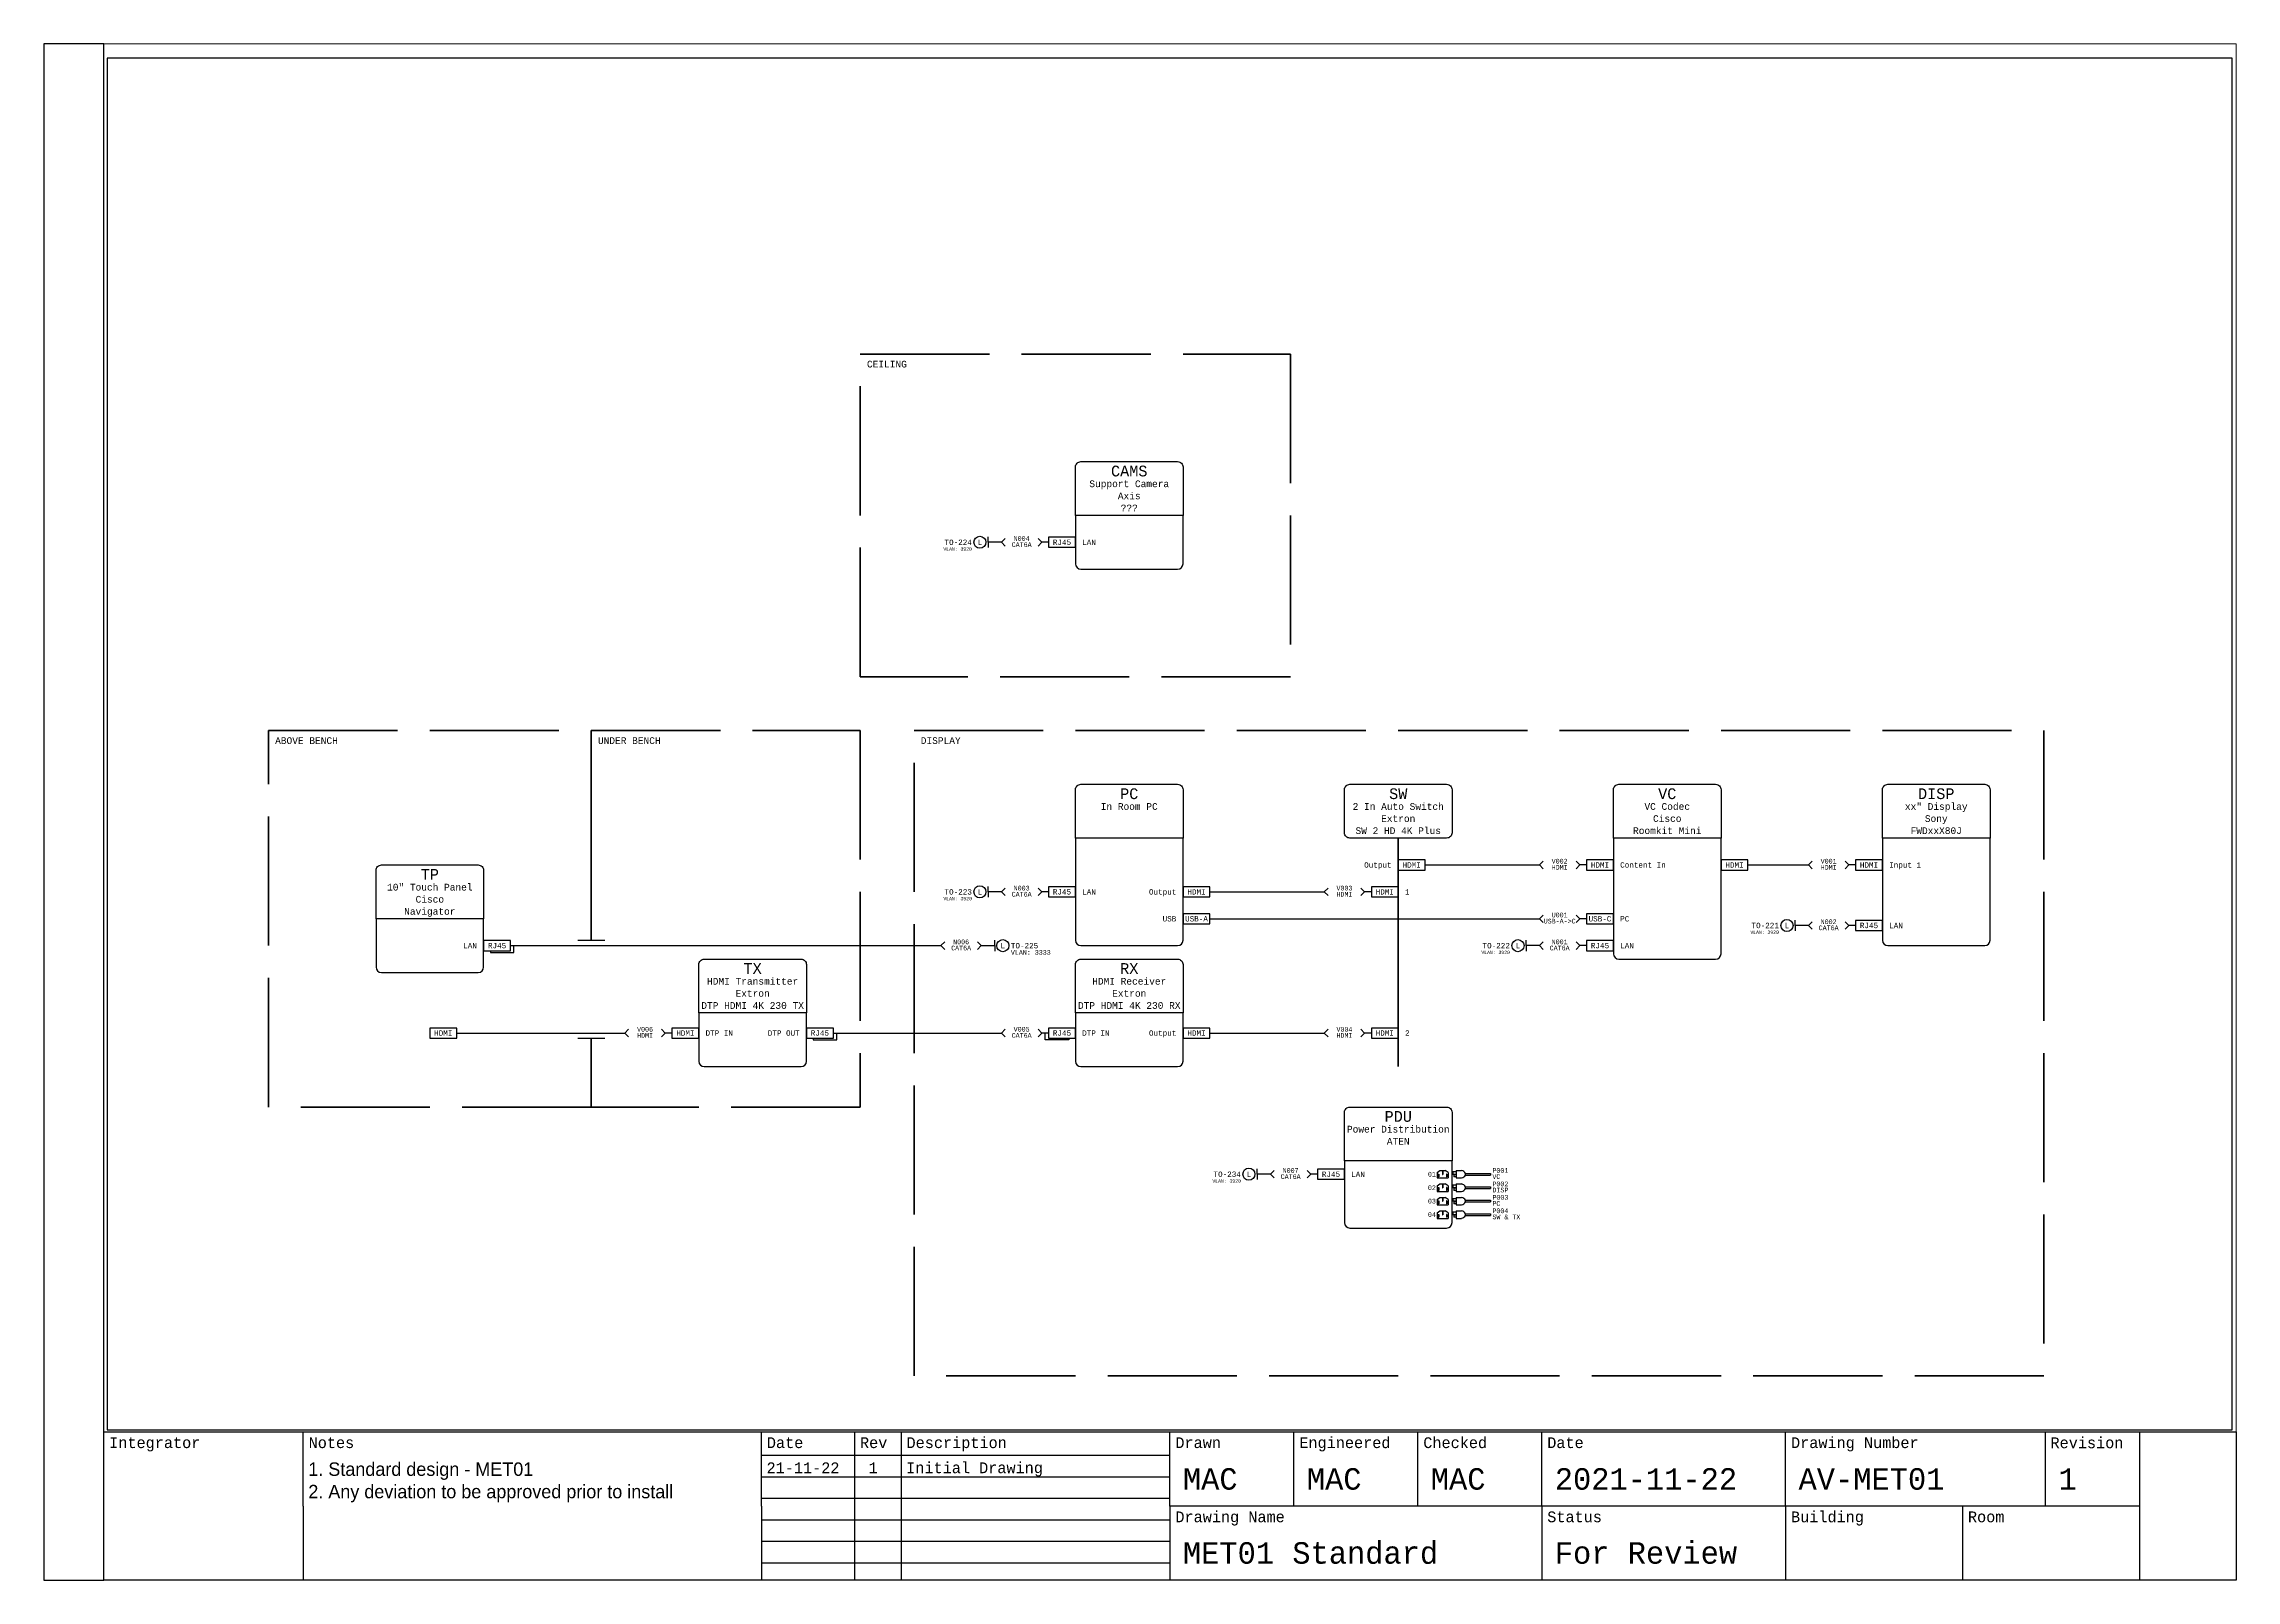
# Paper-space layout 'A3' of a CAD drawing. Header units: millimetres. Extents: x 6 to 413, y 7 to 293.
# The model-space entities are those that its viewports show. They can reach past a viewport. Long polylines and large blocks are cut down to what shows.
import ezdxf
from ezdxf.enums import TextEntityAlignment as Align

# ---------------------------------------------------------------- set-up
doc = ezdxf.new("R2018")
doc.units = ezdxf.units.MM
doc.linetypes.add('ACAD_ISO02W100', pattern=[15, 12, -3])
for name, color, linetype in [('AV-CABL', 4, 'Continuous'), ('AV-CABL-AVC', 200, 'Continuous'), ('AV-CABL-CTL', 94, 'Continuous'), ('AV-CABL-VID', 40, 'Continuous'), ('AV-CONN', 105, 'Continuous'), ('AV-DEVICE', 145, 'Continuous'), ('AV-TEXT', 2, 'Continuous')]:
    doc.layers.add(name, color=color, linetype=linetype)
doc.layers.add('AV-LOCATIONS', color=241, linetype='ACAD_ISO02W100', lineweight=53)
doc.layers.add('VPORT', color=45, linetype='Continuous', plot=False)
doc.styles.add('CURT STANDARD', font='consola.ttf')
doc.styles.get("Standard").update_dxf_attribs({"font": 'arial.ttf'})

# ---------------------------------------------------------------- blocks, each defined once
blk = doc.blocks.new('Titleblock')
for p, q in [((37.07, -13.79), (37.07, 0)), ((122.24, -13.79), (122.24, 0)), ((139.55, 0), (139.55, -27.56)), ((148.2, 0), (148.2, -27.56)), ((198.17, -13.79), (198.17, 0)), ((221.21, -13.79), (221.21, 0)), ((244.25, -13.79), (244.25, 0)), ((267.29, -13.79), (267.29, 0)), ((312.6, -13.79), (312.6, 0)), ((360.83, -0.02), (360.83, -13.79)), ((378.37, -0.02), (378.37, -27.56)), ((122.24, -4.32), (198.17, -4.32)), ((122.24, -8.32), (198.17, -8.32)), ((37.07, -13.79), (37.07, -27.56)), ((122.24, -12.32), (198.17, -12.32)), ((122.24, -13.79), (122.24, -27.56)), ((378.37, -13.79), (198.17, -13.79)), ((198.17, -13.79), (198.17, -27.56)), ((267.29, -13.79), (267.29, -27.56)), ((312.6, -13.79), (312.6, -27.56)), ((345.49, -13.79), (345.49, -27.56)), ((122.24, -16.32), (198.17, -16.32)), ((122.24, -20.32), (198.17, -20.32)), ((122.24, -24.32), (198.17, -24.32))]:
    blk.add_line(p, q)
blk.add_lwpolyline([(0, 0), (396.34, 0), (396.34, -27.56), (0, -27.56)], close=True)
at = {"char_height": 2, "attachment_point": 1, "style": 'CURT STANDARD'}
for s, insert in [('Integrator', (1, -1)), ('Notes', (38.07, -1)), ('Date', (123.24, -1)), ('Rev', (140.55, -1)), ('Description', (149.2, -1)), ('Drawn', (199.17, -1)), ('Engineered', (222.21, -1)), ('Checked', (245.25, -1)), ('Date', (268.29, -1)), ('Drawing Number', (313.6, -1)), ('Revision', (361.83, -1.02)), ('Drawing Name', (199.17, -14.79)), ('Status', (268.29, -14.79)), ('Building', (313.6, -14.79)), ('Room', (346.49, -14.79))]:
    blk.add_mtext_dynamic_manual_height_columns(s, width=24.3058, gutter_width=10, heights=[0], dxfattribs=dict(at, insert=insert))
at = {"lineweight": 30, "flags": 104}
blk.add_attdef('NOTES', text='', height=2, dxfattribs=at).set_placement((38.02, -5.67), align=Align.TOP_LEFT)
at = {"style": 'CURT STANDARD'}
for tag, p in [('DATE_1', (123.18, -7.67)), ('DESC_1', (149.14, -7.67)), ('DATE_2', (123.18, -11.67)), ('DESC_2', (149.14, -11.67)), ('DATE_3', (123.18, -15.67)), ('DESC_3', (149.14, -15.67)), ('DATE_4', (123.18, -19.59)), ('DESC_4', (149.14, -19.67)), ('DATE_5', (123.18, -23.67)), ('DESC_5', (149.14, -23.67))]:
    blk.add_attdef(tag, p, '', height=2, dxfattribs=at)
for tag, p in [('REV_1', (143, -7.67)), ('REV_2', (143, -11.67)), ('REV_3', (143, -15.67)), ('REV_4', (143, -19.67)), ('REV_5', (143, -23.67))]:
    blk.add_attdef(tag, text='', height=2, dxfattribs=at).set_placement(p, align=Align.CENTER)
for tag, p in [('DWN', (200.57, -8.73)), ('ENG', (223.62, -8.73)), ('CHK', (246.65, -8.73)), ('ISSUE_DATE', (269.69, -8.73)), ('DWG_NO', (315, -8.73)), ('REV', (363.33, -8.73)), ('DRAWING_NAME', (200.57, -22.5)), ('STATUS', (269.69, -22.5)), ('BLD_NO', (315, -22.5)), ('ROOM_NO', (347.99, -22.5))]:
    blk.add_attdef(tag, text='', height=4, dxfattribs=at).set_placement(p, align=Align.MIDDLE_LEFT)
blk = doc.blocks.new('*U3')
at = {"layer": 'AV-DEVICE'}
for p, q in [((-20, -20), (-20, -63)), ((20, -63), (20, -20)), ((-18, -65), (18, -65))]:
    blk.add_line(p, q, dxfattribs=at)
blk.add_lwpolyline([(-18, 0), (18, 0, -0.414214), (20, -2), (20, -20), (-20, -20), (-20, -2, -0.414214)], format="xyb", close=True, dxfattribs=at)
for centre, start, end in [((-18, -63), 180, 270), ((18, -63), 270, 0)]:
    blk.add_arc(centre, 2, start, end, dxfattribs=at)
at = {"layer": 'AV-TEXT', "style": 'CURT STANDARD'}
for tag, height, p in [('MNEM', 4, (0, -5.5)), ('DESC', 2.5, (0, -9.5)), ('DEV_MODEL', 2.5, (0, -18.5)), ('DEV_MAN', 2.5, (0, -14))]:
    blk.add_attdef(tag, text='', height=height, dxfattribs=at).set_placement(p, align=Align.CENTER)
blk = doc.blocks.new('IO-CONN-IN')
at = {"layer": 'AV-CABL'}
blk.add_line((-10, 0), (-12.5, 0), dxfattribs=at)
at = {"layer": 'AV-CONN'}
blk.add_lwpolyline([(0, 1.875), (-10, 1.875), (-10, -1.875), (0, -1.875)], close=True, dxfattribs=at)
at = {"layer": 'AV-TEXT', "style": 'CURT STANDARD'}
blk.add_attdef('CONTYP', text='', height=2, dxfattribs=at).set_placement((-5, 0), align=Align.MIDDLE)
blk = doc.blocks.new('IO-CONN-OUT')
at = {"layer": 'AV-CABL'}
blk.add_line((10, 0), (12.5, 0), dxfattribs=at)
at = {"layer": 'AV-CONN'}
blk.add_lwpolyline([(0, 1.875), (0, -1.875), (10, -1.875), (10, 1.875)], close=True, dxfattribs=at)
at = {"layer": 'AV-TEXT', "style": 'CURT STANDARD'}
blk.add_attdef('CONTYP', text='', height=2, dxfattribs=at).set_placement((5, 0), align=Align.MIDDLE)
blk = doc.blocks.new('IO-DEVICE-BLOCK')
at = {"layer": 'AV-DEVICE'}
for p, q in [((-20, -20), (-20, -58)), ((20, -58), (20, -20)), ((-18, -60), (18, -60))]:
    blk.add_line(p, q, dxfattribs=at)
blk.add_lwpolyline([(-18, 0), (18, 0, -0.414214), (20, -2), (20, -20), (-20, -20), (-20, -2, -0.414214)], format="xyb", close=True, dxfattribs=at)
for centre, start, end in [((-18, -58), 180, 270), ((18, -58), 270, 0)]:
    blk.add_arc(centre, 2, start, end, dxfattribs=at)
at = {"layer": 'AV-TEXT', "style": 'CURT STANDARD'}
for tag, height, p in [('MNEM', 4, (0, -5.5)), ('DESC', 2.5, (0, -9.5)), ('DEV_MODEL', 2.5, (0, -18.5)), ('DEV_MAN', 2.5, (0, -14))]:
    blk.add_attdef(tag, text='', height=height, dxfattribs=at).set_placement(p, align=Align.CENTER)
blk = doc.blocks.new('*U5')
at = {"layer": 'AV-DEVICE', "lineweight": 100}
blk.add_line((0, -20), (0, -105), dxfattribs=at)
at = {"layer": 'AV-DEVICE'}
blk.add_lwpolyline([(-18, 0), (18, 0, -0.414214), (20, -2), (20, -18, -0.414214), (18, -20), (-18, -20, -0.414214), (-20, -18), (-20, -2, -0.414214)], format="xyb", close=True, dxfattribs=at)
at = {"layer": 'AV-TEXT', "style": 'CURT STANDARD'}
for tag, height, p in [('MNEM', 4, (0, -5.5)), ('DESC', 2.5, (0, -9.5)), ('DEV_MODEL', 2.5, (0, -18.5)), ('DEV_MAN', 2.5, (0, -14))]:
    blk.add_attdef(tag, text='', height=height, dxfattribs=at).set_placement(p, align=Align.CENTER)
blk = doc.blocks.new('*U6')
at = {"layer": 'AV-DEVICE'}
for p, q in [((-20, -20), (-20, -38)), ((20, -38), (20, -20)), ((-18, -40), (18, -40))]:
    blk.add_line(p, q, dxfattribs=at)
blk.add_lwpolyline([(-18, 0), (18, 0, -0.414214), (20, -2), (20, -20), (-20, -20), (-20, -2, -0.414214)], format="xyb", close=True, dxfattribs=at)
for centre, start, end in [((-18, -38), 180, 270), ((18, -38), 270, 0)]:
    blk.add_arc(centre, 2, start, end, dxfattribs=at)
at = {"layer": 'AV-TEXT', "style": 'CURT STANDARD'}
for tag, height, p in [('MNEM', 4, (0, -5.5)), ('DESC', 2.5, (0, -9.5)), ('DEV_MODEL', 2.5, (0, -18.5)), ('DEV_MAN', 2.5, (0, -14))]:
    blk.add_attdef(tag, text='', height=height, dxfattribs=at).set_placement(p, align=Align.CENTER)
blk = doc.blocks.new('*U8')
at = {"layer": 'AV-CABL'}
blk.add_line((-10, 0), (-12.5, 0), dxfattribs=at)
blk.add_lwpolyline([(-2.5, -1.875), (-2.5, -2.5), (-11.25, -2.5), (-11.25, 0)], dxfattribs=at)
at = {"layer": 'AV-CONN'}
blk.add_lwpolyline([(0, 1.875), (-10, 1.875), (-10, -1.875), (0, -1.875)], close=True, dxfattribs=at)
at = {"layer": 'AV-TEXT', "style": 'CURT STANDARD'}
blk.add_attdef('CONTYP', text='', height=2, dxfattribs=at).set_placement((-5, 0), align=Align.MIDDLE)
blk = doc.blocks.new('*U7')
at = {"layer": 'AV-CABL'}
blk.add_line((10, 0), (12.5, 0), dxfattribs=at)
blk.add_lwpolyline([(2.5, -1.875), (2.5, -2.5), (11.25, -2.5), (11.25, 0)], dxfattribs=at)
at = {"layer": 'AV-CONN'}
blk.add_lwpolyline([(0, 1.875), (0, -1.875), (10, -1.875), (10, 1.875)], close=True, dxfattribs=at)
at = {"layer": 'AV-TEXT', "style": 'CURT STANDARD'}
blk.add_attdef('CONTYP', text='', height=2, dxfattribs=at).set_placement((5, 0), align=Align.MIDDLE)
blk = doc.blocks.new('*U10')
at = {"layer": 'AV-CABL'}
blk.add_line((-10, 0), (-12.5, 0), dxfattribs=at)
at = {"layer": 'AV-CONN'}
blk.add_lwpolyline([(0, 1.875), (-10, 1.875), (-10, -1.875), (0, -1.875)], close=True, dxfattribs=at)
at = {"layer": 'AV-TEXT', "style": 'CURT STANDARD'}
blk.add_attdef('CONTYP', text='', height=2, dxfattribs=at).set_placement((-5, 0), align=Align.MIDDLE)
blk = doc.blocks.new('*U9')
at = {"layer": 'AV-CABL'}
blk.add_line((10, 0), (12.5, 0), dxfattribs=at)
at = {"layer": 'AV-CONN'}
blk.add_lwpolyline([(0, 1.875), (0, -1.875), (10, -1.875), (10, 1.875)], close=True, dxfattribs=at)
at = {"layer": 'AV-TEXT', "style": 'CURT STANDARD'}
blk.add_attdef('CONTYP', text='', height=2, dxfattribs=at).set_placement((5, 0), align=Align.MIDDLE)
blk = doc.blocks.new('CBL_NO')
at = {"layer": 'AV-CONN'}
for p, q in [((-15, 0), (-13.61, 1.39)), ((-15, 0), (-13.61, -1.39)), ((-1.39, 1.39), (0, 0)), ((0, 0), (-1.39, -1.39))]:
    blk.add_line(p, q, dxfattribs=at)
at = {"style": 'CURT STANDARD', "flags": 1}
for tag, p in [('SRC', (-15, -5)), ('DEST', (-15, -10))]:
    blk.add_attdef(tag, p, '', height=2, dxfattribs=at)
at = {"layer": 'AV-TEXT', "style": 'CURT STANDARD'}
blk.add_attdef('CBL_NO_1', text='', height=1.75, dxfattribs=at).set_placement((-7.5, 0), align=Align.BOTTOM_CENTER)
blk.add_attdef('CBL_NO_2', text='', height=1.75, dxfattribs=at).set_placement((-7.5, 0), align=Align.TOP_CENTER)
blk = doc.blocks.new('A$C423f8270')
at = {"layer": 'AV-CONN'}
for p, q in [((-15, 0), (-13.61, 1.39)), ((-15, 0), (-13.61, -1.39)), ((-1.39, 1.39), (0, 0)), ((0, 0), (-1.39, -1.39))]:
    blk.add_line(p, q, dxfattribs=at)
at = {"style": 'CURT STANDARD', "flags": 1}
for tag, p in [('SRC', (-15, -5)), ('DEST', (-15, -10))]:
    blk.add_attdef(tag, p, '', height=2, dxfattribs=at)
at = {"layer": 'AV-TEXT', "style": 'CURT STANDARD'}
blk.add_attdef('CBL_NO_1', text='', height=1.75, dxfattribs=at).set_placement((-7.5, 0), align=Align.BOTTOM_CENTER)
blk.add_attdef('CBL_NO_2', text='', height=1.75, dxfattribs=at).set_placement((-7.5, 0), align=Align.TOP_CENTER)
blk = doc.blocks.new('IO-CONN-FLY-IN')
at = {"layer": 'AV-CABL'}
blk.add_line((-20, 0), (-20, -2), dxfattribs=at)
for points in [[(-20, 0), (-20, 2)], [(-15, 0), (-20, 0)]]:
    blk.add_lwpolyline(points, dxfattribs=at)
at = {"layer": 'AV-CONN'}
for p, q in [((-15, 0), (-13.61, 1.39)), ((-15, 0), (-13.61, -1.39)), ((-1.39, 1.39), (0, 0)), ((0, 0), (-1.39, -1.39))]:
    blk.add_line(p, q, dxfattribs=at)
blk.add_circle((-23, 0), 2.25, dxfattribs=at)
blk.add_blockref('A$C423f8270', (0, 0))
at = {"style": 'CURT STANDARD', "flags": 1}
blk.add_attdef('SRC', (-15, -5), '', height=1.75, dxfattribs=at)
at = {"layer": 'AV-TEXT', "style": 'CURT STANDARD'}
for tag, height, p in [('DEST', 2, (-26, 0)), ('TEXT1', 1.25, (-26, 2.5)), ('TEXT3', 1.25, (-26, -2.5))]:
    blk.add_attdef(tag, text='', height=height, dxfattribs=at).set_placement(p, align=Align.MIDDLE_RIGHT)
blk.add_attdef('TAG', text='', height=2, dxfattribs=at).set_placement((-23, 0), align=Align.MIDDLE)
blk.add_attdef('CBL_NO_1', text='', height=1.75, dxfattribs=at).set_placement((-7.5, 0), align=Align.BOTTOM_CENTER)
blk.add_attdef('CBL_NO_2', text='', height=1.75, dxfattribs=at).set_placement((-7.5, 0), align=Align.TOP_CENTER)
blk = doc.blocks.new('IO-CONN-FLY-OUT')
at = {"layer": 'AV-CABL'}
blk.add_line((20, 0), (20, -2), dxfattribs=at)
for points in [[(15, 0), (20, 0)], [(20, 0), (20, 2)]]:
    blk.add_lwpolyline(points, dxfattribs=at)
at = {"layer": 'AV-CONN'}
for p, q in [((0, 0), (1.39, 1.39)), ((0, 0), (1.39, -1.39)), ((13.61, 1.39), (15, 0)), ((15, 0), (13.61, -1.39))]:
    blk.add_line(p, q, dxfattribs=at)
blk.add_circle((23, 0), 2.25, dxfattribs=at)
at = {"style": 'CURT STANDARD', "flags": 1}
blk.add_attdef('SRC', (2.5, -5), '', height=1.75, dxfattribs=at)
at = {"layer": 'AV-TEXT', "style": 'CURT STANDARD'}
blk.add_attdef('CBL_NO_1', text='', height=1.75, dxfattribs=at).set_placement((7.5, 0), align=Align.BOTTOM_CENTER)
blk.add_attdef('CBL_NO_2', text='', height=1.75, dxfattribs=at).set_placement((7.5, 0), align=Align.TOP_CENTER)
blk.add_attdef('TAG', text='', height=2, dxfattribs=at).set_placement((23, 0), align=Align.MIDDLE)
for tag, height, p in [('TEXT1', 1.75, (26, 2.5)), ('DEST', 2, (26, 0)), ('TEXT3', 1.75, (26, -2.5))]:
    blk.add_attdef(tag, text='', height=height, dxfattribs=at).set_placement(p, align=Align.MIDDLE_LEFT)
blk = doc.blocks.new('*U18')
blk.add_wipeout([(-5, 1.875), (5, 1.875), (5, -34.375), (-5, -34.375)])
at = {"layer": 'AV-CONN'}
for p, q in [((5, 1.875), (-5, 1.875)), ((0, 1.875), (0, 2.875)), ((-5, -34.375), (5, -34.375)), ((0, -34.375), (0, -35.375))]:
    blk.add_line(p, q, dxfattribs=at)
blk = doc.blocks.new('*U26')
at = {"layer": 'AV-CONN'}
for p, q in [((-5.5, 0.65), (-4.5, 1.4)), ((-5.5, 0.65), (-5.5, -1.4)), ((-5.1, 0.075), (-5.1, -1)), ((-5.1, 0.075), (-4.9, 0.075)), ((-4.9, 0.075), (-4.9, -1)), ((-4.5, 1.4), (-2.5, 1.4)), ((-3.6, 1), (-3.6, -0.075)), ((-3.6, 1), (-3.4, 1)), ((-3.4, 1), (-3.4, -0.075)), ((-1.5, 0.65), (-2.5, 1.4)), ((-2.1, 0.075), (-2.1, -1)), ((-1.9, 0.075), (-2.1, 0.075)), ((-1.9, 0.075), (-1.9, -1)), ((-1.5, 0.65), (-1.5, -1.4)), ((-5.5, -1.4), (-1.5, -1.4)), ((-5.5, -4.35), (-4.5, -3.6)), ((-5.5, -4.35), (-5.5, -6.4)), ((-5.5, -6.4), (-1.5, -6.4)), ((-5.1, -1), (-4.9, -1)), ((-5.1, -4.925), (-5.1, -6)), ((-5.1, -4.925), (-4.9, -4.925)), ((-5.1, -6), (-4.9, -6)), ((-4.9, -4.925), (-4.9, -6)), ((-4.5, -3.6), (-2.5, -3.6)), ((-3.6, -0.075), (-3.4, -0.075)), ((-3.6, -4), (-3.6, -5.075)), ((-3.6, -4), (-3.4, -4)), ((-3.6, -5.075), (-3.4, -5.075)), ((-3.4, -4), (-3.4, -5.075)), ((-1.5, -4.35), (-2.5, -3.6)), ((-1.9, -1), (-2.1, -1)), ((-2.1, -4.925), (-2.1, -6)), ((-1.9, -4.925), (-2.1, -4.925)), ((-1.9, -6), (-2.1, -6)), ((-1.9, -4.925), (-1.9, -6)), ((-1.5, -4.35), (-1.5, -6.4)), ((-5.5, -9.35), (-4.5, -8.6)), ((-5.5, -9.35), (-5.5, -11.4)), ((-5.5, -11.4), (-1.5, -11.4)), ((-5.5, -14.35), (-4.5, -13.6)), ((-5.5, -14.35), (-5.5, -16.4)), ((-5.1, -9.925), (-5.1, -11)), ((-5.1, -9.925), (-4.9, -9.925)), ((-5.1, -11), (-4.9, -11)), ((-5.1, -14.925), (-5.1, -16)), ((-5.1, -14.925), (-4.9, -14.925)), ((-5.1, -16), (-4.9, -16)), ((-4.9, -9.925), (-4.9, -11)), ((-4.9, -14.925), (-4.9, -16)), ((-4.5, -8.6), (-2.5, -8.6)), ((-4.5, -13.6), (-2.5, -13.6)), ((-3.6, -9), (-3.6, -10.075)), ((-3.6, -9), (-3.4, -9)), ((-3.6, -10.075), (-3.4, -10.075)), ((-3.6, -14), (-3.6, -15.075)), ((-3.6, -14), (-3.4, -14)), ((-3.6, -15.075), (-3.4, -15.075)), ((-3.4, -9), (-3.4, -10.075)), ((-3.4, -14), (-3.4, -15.075)), ((-1.5, -9.35), (-2.5, -8.6)), ((-1.5, -14.35), (-2.5, -13.6)), ((-2.1, -9.925), (-2.1, -11)), ((-1.9, -9.925), (-2.1, -9.925)), ((-1.9, -11), (-2.1, -11)), ((-2.1, -14.925), (-2.1, -16)), ((-1.9, -14.925), (-2.1, -14.925)), ((-1.9, -16), (-2.1, -16)), ((-1.9, -9.925), (-1.9, -11)), ((-1.9, -14.925), (-1.9, -16)), ((-1.5, -9.35), (-1.5, -11.4)), ((-1.5, -14.35), (-1.5, -16.4)), ((-5.5, -16.4), (-1.5, -16.4))]:
    blk.add_line(p, q, dxfattribs=at)
at = {"layer": 'AV-TEXT', "style": 'CURT STANDARD'}
for s, p in [('01', (-6, 0)), ('02', (-6, -5)), ('03', (-6, -10)), ('04', (-6, -15))]:
    blk.add_text(s, height=1.75, dxfattribs=at).set_placement(p, align=Align.MIDDLE_RIGHT)
blk = doc.blocks.new('*U23')
at = {"layer": 'AV-DEVICE'}
for p, q in [((-20, -20), (-20, -43)), ((20, -43), (20, -20)), ((-18, -45), (18, -45))]:
    blk.add_line(p, q, dxfattribs=at)
blk.add_lwpolyline([(-18, 0), (18, 0, -0.414214), (20, -2), (20, -20), (-20, -20), (-20, -2, -0.414214)], format="xyb", close=True, dxfattribs=at)
for centre, start, end in [((-18, -43), 180, 270), ((18, -43), 270, 0)]:
    blk.add_arc(centre, 2, start, end, dxfattribs=at)
at = {"layer": 'AV-TEXT', "style": 'CURT STANDARD'}
for tag, height, p in [('MNEM', 4, (0, -5.5)), ('DESC', 2.5, (0, -9.5)), ('DEV_MODEL', 2.5, (0, -18.5)), ('DEV_MAN', 2.5, (0, -14))]:
    blk.add_attdef(tag, text='', height=height, dxfattribs=at).set_placement(p, align=Align.CENTER)
blk = doc.blocks.new('IO-POWER-PLUG')
at = {"layer": 'AV-CONN'}
for p, q in [((0.31, 1), (1.5, 1)), ((0.31, 1), (0.31, 0.07)), ((0.31, 0.07), (1.5, 0.07)), ((1.5, 1.4), (3.5, 1.4)), ((1.5, 1.4), (1.5, -1.4)), ((5, -0.3), (5, 0.3)), ((5, 0.3), (14.24, 0.3)), ((14.24, 0.3), (14.24, -0.3)), ((0.65, -0.08), (1.5, -0.08)), ((0.65, -0.08), (0.65, -1)), ((1.5, -1), (0.65, -1)), ((1.5, -1.4), (3.5, -1.4)), ((5, -0.3), (14.24, -0.3))]:
    blk.add_line(p, q, dxfattribs=at)
for centre, start, end in [((3, -0.86), 30.05988, 77.52223), ((3, 0.86), 282.47777, 329.94012)]:
    blk.add_arc(centre, 2.31, start, end, dxfattribs=at)
at = {"layer": 'AV-TEXT', "style": 'CURT STANDARD'}
blk.add_attdef('SRC', text='', height=1.75, dxfattribs=at).set_placement((15, 0), align=Align.TOP_LEFT)
blk.add_attdef('CBL_NO_1', text='', height=1.75, dxfattribs=at).set_placement((15, 0), align=Align.BOTTOM_LEFT)

msp = doc.modelspace()

# ---------------------------------------------------------------- linework, layer by layer
at = {"layer": 'AV-CABL-AVC'}
for points in [[(412.5, 190), (532.5, 190)], [(272.5, 147.5), (332.5, 147.5)]]:
    msp.add_lwpolyline(points, dxfattribs=at)
at = {"layer": 'AV-CABL-VID'}
for points in [[(492.5, 210), (532.5, 210)], [(612.5, 210), (632.5, 210)], [(412.5, 200), (452.5, 200)], [(412.5, 147.5), (452.5, 147.5)]]:
    msp.add_lwpolyline(points, dxfattribs=at)
at = {"layer": 'AV-LOCATIONS'}
for points in [[(280, 400), (440, 400), (440, 280), (280, 280)], [(60, 260), (180, 260), (180, 120), (60, 120)], [(180, 260), (280, 260), (280, 120), (180, 120)], [(300, 260), (720, 260), (720, 20), (300, 20)]]:
    msp.add_lwpolyline(points, close=True, dxfattribs=at)
at = {"layer": 'VPORT'}
msp.add_lwpolyline([(0, 0), (790, 0), (790, 510), (0, 510)], close=True, dxfattribs=at)

# ---------------------------------------------------------------- block references
for name, p, values in [('IO-CONN-FLY-IN', (347.5, 330), {'TAG': 'L', 'DEST': 'TO-224', 'TEXT3': 'VLAN: 3920', 'CBL_NO_1': 'N004', 'CBL_NO_2': 'CAT6A'}), ('*U5', (480, 240), {'MNEM': 'SW', 'DESC': '2 In Auto Switch', 'DEV_MAN': 'Extron', 'DEV_MODEL': 'SW 2 HD 4K Plus'}), ('CBL_NO', (547.5, 210), {'CBL_NO_1': 'V002', 'CBL_NO_2': 'HDMI'}), ('CBL_NO', (647.5, 210), {'CBL_NO_1': 'V001', 'CBL_NO_2': 'HDMI'}), ('IO-CONN-FLY-IN', (347.5, 200), {'TAG': 'L', 'DEST': 'TO-223', 'TEXT3': 'VLAN: 3920', 'CBL_NO_1': 'N003', 'CBL_NO_2': 'CAT6A'}), ('CBL_NO', (467.5, 200), {'CBL_NO_1': 'V003', 'CBL_NO_2': 'HDMI'}), ('CBL_NO', (547.5, 190), {'CBL_NO_1': 'U001', 'CBL_NO_2': 'USB-A->C'}), ('IO-CONN-FLY-IN', (647.5, 187.5), {'TAG': 'L', 'DEST': 'TO-221', 'TEXT3': 'VLAN: 3920', 'CBL_NO_1': 'N002', 'CBL_NO_2': 'CAT6A'}), ('IO-CONN-FLY-OUT', (310, 180), {'TAG': 'L', 'DEST': 'TO-225', 'TEXT3': 'VLAN: 3333', 'CBL_NO_1': 'N006', 'CBL_NO_2': 'CAT6A'}), ('IO-CONN-FLY-IN', (547.5, 180), {'TAG': 'L', 'DEST': 'TO-222', 'TEXT3': 'VLAN: 3920', 'CBL_NO_1': 'N001', 'CBL_NO_2': 'CAT6A'}), ('CBL_NO', (207.5, 147.5), {'CBL_NO_1': 'V006', 'CBL_NO_2': 'HDMI'}), ('CBL_NO', (347.5, 147.5), {'CBL_NO_1': 'V005', 'CBL_NO_2': 'CAT6A'}), ('CBL_NO', (467.5, 147.5), {'CBL_NO_1': 'V004', 'CBL_NO_2': 'HDMI'}), ('IO-CONN-FLY-IN', (447.5, 95), {'TAG': 'L', 'DEST': 'TO-234', 'TEXT3': 'VLAN: 3920', 'CBL_NO_1': 'N007', 'CBL_NO_2': 'CAT6A'}), ('IO-POWER-PLUG', (500, 95), {'CBL_NO_1': 'P001', 'SRC': 'VC'}), ('IO-POWER-PLUG', (500, 90), {'CBL_NO_1': 'P002', 'SRC': 'DISP'}), ('IO-POWER-PLUG', (500, 85), {'CBL_NO_1': 'P003', 'SRC': 'PC'}), ('IO-POWER-PLUG', (500, 80), {'CBL_NO_1': 'P004', 'SRC': 'SW & TX'})]:
    msp.add_blockref(name, p).add_auto_attribs(values)
msp.add_blockref('*U26', (500, 95))
at = {"layer": 'AV-CABL'}
for name, p, values in [('IO-CONN-IN', (360, 330), {'CONTYP': 'RJ45'}), ('IO-CONN-OUT', (480, 210), {'CONTYP': 'HDMI'}), ('IO-CONN-IN', (560, 210), {'CONTYP': 'HDMI'}), ('IO-CONN-OUT', (600, 210), {'CONTYP': 'HDMI'}), ('IO-CONN-IN', (660, 210), {'CONTYP': 'HDMI'}), ('IO-CONN-IN', (360, 200), {'CONTYP': 'RJ45'}), ('IO-CONN-OUT', (400, 200), {'CONTYP': 'HDMI'}), ('IO-CONN-IN', (480, 200), {'CONTYP': 'HDMI'}), ('IO-CONN-OUT', (400, 190), {'CONTYP': 'USB-A'}), ('IO-CONN-IN', (560, 190), {'CONTYP': 'USB-C'}), ('IO-CONN-IN', (660, 187.5), {'CONTYP': 'RJ45'}), ('*U7', (140, 180), {'CONTYP': 'RJ45'}), ('IO-CONN-IN', (560, 180), {'CONTYP': 'RJ45'}), ('*U9', (120, 147.5), {'CONTYP': 'HDMI'}), ('*U10', (220, 147.5), {'CONTYP': 'HDMI'}), ('*U7', (260, 147.5), {'CONTYP': 'RJ45'}), ('*U8', (360, 147.5), {'CONTYP': 'RJ45'}), ('IO-CONN-OUT', (400, 147.5), {'CONTYP': 'HDMI'}), ('IO-CONN-IN', (480, 147.5), {'CONTYP': 'HDMI'}), ('IO-CONN-IN', (460, 95), {'CONTYP': 'RJ45'})]:
    msp.add_blockref(name, p, dxfattribs=at).add_auto_attribs(values)
at = {"layer": 'AV-DEVICE'}
for name, p, values in [('*U6', (380, 360), {'MNEM': 'CAMS', 'DESC': 'Support Camera', 'DEV_MAN': 'Axis', 'DEV_MODEL': '???'}), ('IO-DEVICE-BLOCK', (380, 240), {'MNEM': 'PC', 'DESC': 'In Room PC'}), ('*U3', (580, 240), {'MNEM': 'VC', 'DESC': 'VC Codec', 'DEV_MAN': 'Cisco', 'DEV_MODEL': 'Roomkit Mini'}), ('IO-DEVICE-BLOCK', (680, 240), {'MNEM': 'DISP', 'DESC': 'xx" Display', 'DEV_MAN': 'Sony', 'DEV_MODEL': 'FWDxxX80J'}), ('*U6', (120, 210), {'MNEM': 'TP', 'DESC': '10" Touch Panel', 'DEV_MAN': 'Cisco', 'DEV_MODEL': 'Navigator'}), ('*U6', (240, 175), {'MNEM': 'TX', 'DESC': 'HDMI Transmitter', 'DEV_MAN': 'Extron', 'DEV_MODEL': 'DTP HDMI 4K 230 TX'}), ('*U6', (380, 175), {'MNEM': 'RX', 'DESC': 'HDMI Receiver', 'DEV_MAN': 'Extron', 'DEV_MODEL': 'DTP HDMI 4K 230 RX'}), ('*U23', (480, 120), {'MNEM': 'PDU', 'DESC': 'Power Distribution', 'DEV_MAN': 'ATEN'})]:
    msp.add_blockref(name, p, dxfattribs=at).add_auto_attribs(values)

# ---------------------------------------------------------------- texts
at = {"layer": 'AV-LOCATIONS', "style": 'CURT STANDARD'}
for s, p in [('ABOVE BENCH', (62.5, 255)), ('UNDER BENCH', (182.5, 255)), ('DISPLAY', (302.5, 255))]:
    msp.add_text(s, height=2.5, dxfattribs=at).set_placement(p)
at = {"layer": 'AV-LOCATIONS', "insert": (282.5, 397.5), "char_height": 2.5, "attachment_point": 1, "style": 'CURT STANDARD'}
msp.add_mtext_dynamic_manual_height_columns('CEILING', width=22.5, gutter_width=10, heights=[0], dxfattribs=at)
at = {"layer": 'AV-TEXT', "style": 'CURT STANDARD'}
for s, p in [('LAN', (362.5, 330)), ('Content In', (562.5, 210)), ('Input 1', (662.5, 210)), ('LAN', (362.5, 200)), ('1', (482.5, 200)), ('PC', (562.5, 190)), ('LAN', (662.5, 187.5)), ('LAN', (562.5, 180)), ('DTP IN', (222.5, 147.5)), ('DTP IN', (362.5, 147.5)), ('2', (482.5, 147.5)), ('LAN', (462.5, 95))]:
    msp.add_text(s, height=2, dxfattribs=at).set_placement(p, align=Align.MIDDLE_LEFT)
for s, p in [('Output', (477.5, 210)), ('Output', (397.5, 200)), ('USB', (397.5, 190)), ('LAN', (137.5, 180)), ('DTP OUT', (257.5, 147.5)), ('Output', (397.5, 147.5))]:
    msp.add_text(s, height=2, dxfattribs=at).set_placement(p, align=Align.MIDDLE_RIGHT)

# ---------------------------------------------------------------- next in the draw order: block references
msp.add_blockref('*U18', (180, 180))

# ---------------------------------------------------------------- next in the draw order: linework, layer by layer
at = {"layer": 'AV-CABL-CTL'}
msp.add_line((152.5, 180), (310, 180), dxfattribs=at)
at = {"layer": 'AV-CABL-VID'}
msp.add_lwpolyline([(132.5, 147.5), (192.5, 147.5)], dxfattribs=at)

psp = doc.layouts.new('A3')

# ---------------------------------------------------------------- linework, layer by layer
psp.add_lwpolyline([(16.8, 292.57), (5.65, 292.57), (5.65, 6.92), (16.8, 6.92)], close=True)

# ---------------------------------------------------------------- block references
ref = psp.add_blockref('Titleblock', (16.8, 34.48))
ref.add_attrib('DWG_NO', 'AV-MET01', dxfattribs={"height": 4, "style": 'CURT STANDARD'}).set_placement((331.8, 25.74), align=Align.MIDDLE_LEFT)
ref.add_attrib('ISSUE_DATE', '2021-11-22', dxfattribs={"height": 4, "style": 'CURT STANDARD'}).set_placement((286.49, 25.74), align=Align.MIDDLE_LEFT)
ref.add_attrib('STATUS', 'For Review', dxfattribs={"height": 4, "style": 'CURT STANDARD'}).set_placement((286.49, 11.98), align=Align.MIDDLE_LEFT)
ref.add_attrib('CHK', 'MAC', dxfattribs={"height": 4, "style": 'CURT STANDARD'}).set_placement((263.45, 25.74), align=Align.MIDDLE_LEFT)
ref.add_attrib('ENG', 'MAC', dxfattribs={"height": 4, "style": 'CURT STANDARD'}).set_placement((240.41, 25.74), align=Align.MIDDLE_LEFT)
ref.add_attrib('DWN', 'MAC', dxfattribs={"height": 4, "style": 'CURT STANDARD'}).set_placement((217.37, 25.74), align=Align.MIDDLE_LEFT)
ref.add_attrib('DRAWING_NAME', 'MET01 Standard', dxfattribs={"height": 4, "style": 'CURT STANDARD'}).set_placement((217.37, 11.98), align=Align.MIDDLE_LEFT)
ref.add_attrib('REV', '1', dxfattribs={"height": 4, "style": 'CURT STANDARD'}).set_placement((380.13, 25.74), align=Align.MIDDLE_LEFT)
ref.add_attrib('DATE_1', '21-11-22', (139.98, 26.81), dxfattribs={"height": 2, "style": 'CURT STANDARD'})
ref.add_attrib('REV_1', '1', dxfattribs={"height": 2, "style": 'CURT STANDARD'}).set_placement((159.8, 26.81), align=Align.CENTER)
ref.add_attrib('DESC_1', 'Initial Drawing', (165.94, 26.81), dxfattribs={"height": 2, "style": 'CURT STANDARD'})
lines = psp.add_mtext('1. Standard design - MET01\\P2. Any deviation to be approved prior to install', dxfattribs={"insert": (54.81, 28.81), "char_height": 2.5, "attachment_point": 1})
ref.add_attrib('NOTES', '', (54.81, 28.81), dxfattribs={"flags": 104}).embed_mtext(lines)

# ---------------------------------------------------------------- viewports
at = {"layer": '0'}
psp.add_viewport(center=(214.97, 163.52), size=(396.34, 258.0965), view_center_point=(395.15, 257.25), view_height=516.193, dxfattribs=at)

doc.saveas('drawing.dxf')
